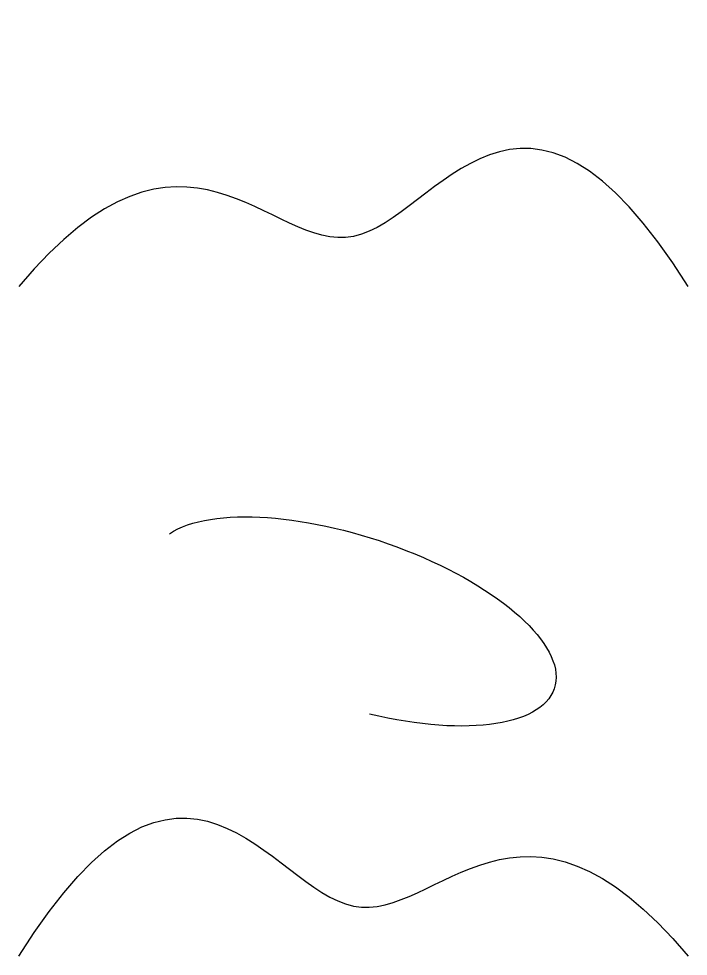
# Model space of a CAD drawing. Header units: millimetres. Extents: x 400 to 600, y 0 to 280.
import ezdxf

# ---------------------------------------------------------------- set-up
doc = ezdxf.new("R2010")
doc.units = ezdxf.units.MM

msp = doc.modelspace()

# ---------------------------------------------------------------- linework, layer by layer
at = {"extrusion": (0, 0, -1)}
msp.add_ellipse((500, 100), major_axis=(-60, 20), ratio=0.4, start_param=0.3, end_param=4.5, dxfattribs=at)
for points in [[(600, 200), (550, 280), (500, 160), (450, 260), (400, 200)], [(400, 0), (450, 80), (500, -40), (550, 60), (600, 0)]]:
    msp.add_open_spline(points, degree=3)

doc.saveas('drawing.dxf')
